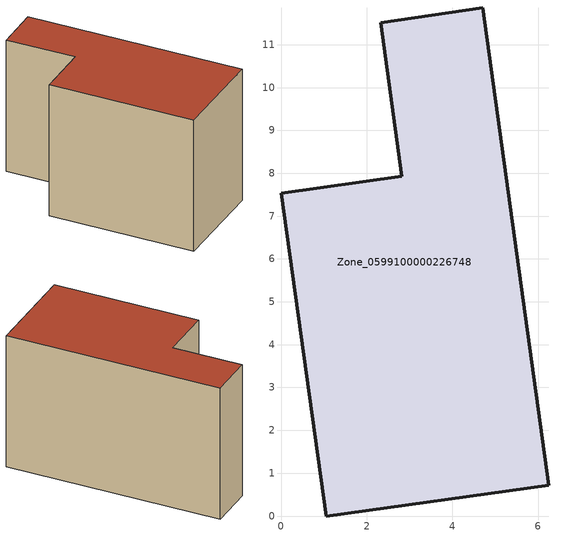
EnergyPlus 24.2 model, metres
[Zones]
Zone_0599100000226748
 floor ground (C_G): 2.32,11.52 4.7,11.86 6.25,0.72 1.05,0 0,7.54 2.82,7.93 z0
 wall outside (C_F): 1.05,0 6.25,0.72 4.7,11.86 2.32,11.52 2.82,7.93 0,7.54 1.05,0 z0:7.22
 roof outside (C_R): 4.7,11.86 2.32,11.52 2.82,7.93 0,7.54 1.05,0 6.25,0.72 z7.22
[BUILDING]
Pand.0599100000226748: North Axis=0; Terrain=City; Loads Convergence Tolerance Value=0.04; Temperature Convergence Tolerance Value=0.4; Solar Distribution=FullExterior; Maximum Number of Warmup Days=25; Minimum Number of Warmup Days=1
[Site:Location]
Rotterdam.The.Hague.AP_ZH_NLD Design_Conditions: Latitude=51.96; Longitude=4.45; Time Zone=1; Elevation=-4.5
[SITE:GROUNDTEMPERATURE:BUILDINGSURFACE]
18, 18, 18, 18, 18, 18, 18, 18, 18, 18, 18, 18
[MATERIAL] Thermal Absorptance=0.9; Solar Absorptance=0.7; Visible Absorptance=0.7
Name | Roughness | Thickness | Conductivity | Density | Specific Heat
G.TI.1946 | MediumSmooth | 0.15 | 1 | 540 | 1210
F.TI.1946 | Rough | 0.3 | 0.857143 | 1920 | 840
R.TI.1946 | MediumRough | 0.2 | 0.1 | 1500 | 1000
[CONSTRUCTION]
C_G: G.TI.1946
C_F: F.TI.1946
C_R: R.TI.1946
[ZONE]
Zone_0599100000226748: Type=1; Multiplier=1; Ceiling Height=Autocalculate; Volume=Autocalculate; Floor Area=autocalculate; Part of Total Floor Area=Yes
[ZONEINFILTRATION:DESIGNFLOWRATE]
Infil_Zone_0599100000226748: Zone or ZoneList or Space or SpaceList=Zone_0599100000226748; Schedule=AlwaysOn; Design Flow Rate Calculation Method=Flow/Area; Flow Rate per Floor Area=0.003; Constant Term Coefficient=1; Temperature Term Coefficient=0; Velocity Term Coefficient=0; Velocity Squared Term Coefficient=0
[HVACTEMPLATE:ZONE:IDEALLOADSAIRSYSTEM]
Zone_0599100000226748: Maximum Heating Supply Air Temperature=50; Minimum Cooling Supply Air Temperature=13; Maximum Heating Supply Air Humidity Ratio=0.0156; Minimum Cooling Supply Air Humidity Ratio=0.0077; Heating Limit=NoLimit; Cooling Limit=NoLimit; Dehumidification Control Type=ConstantSensibleHeatRatio; Cooling Sensible Heat Ratio=0.7; Dehumidification Setpoint=60; Humidification Control Type=None; Humidification Setpoint=30; Outdoor Air Method=None; Outdoor Air Flow Rate per Person=0.00944; Outdoor Air Flow Rate per Zone Floor Area=0; Outdoor Air Flow Rate per Zone=0; Demand Controlled Ventilation Type=None; Outdoor Air Economizer Type=NoEconomizer; Heat Recovery Type=None; Sensible Heat Recovery Effectiveness=0.7; Latent Heat Recovery Effectiveness=0.65
[ZONECONTROL:THERMOSTAT]
ThermostatControl_Zone_0599100000226748: Zone or ZoneList=Zone_0599100000226748; Control Type Schedule=DualSetpointControlType; Control 1=Thermostat_Zone_0599100000226748; Temperature Difference Between Cutout And Setpoint=0
[THERMOSTATSETPOINT:DUALSETPOINT]
Thermostat_Zone_0599100000226748: Heating Setpoint Temperature Schedule=HeatingSetpoint_Zone_0599100000226748; Cooling Setpoint Temperature Schedule=CoolingSetpoint_Zone_0599100000226748
[SCHEDULE:COMPACT]
HeatingSetpoint_Zone_0599100000226748: Through: 12/31, For: AllDays, Until: 24:00, 21
CoolingSetpoint_Zone_0599100000226748: Through: 12/31, For: AllDays, Until: 24:00, 24
DualSetpointControlType: Through: 12/31, For: AllDays, Until: 24:00, 4
AlwaysOn: Through: 12/31, For: AllDays, Until: 24:00, 1
